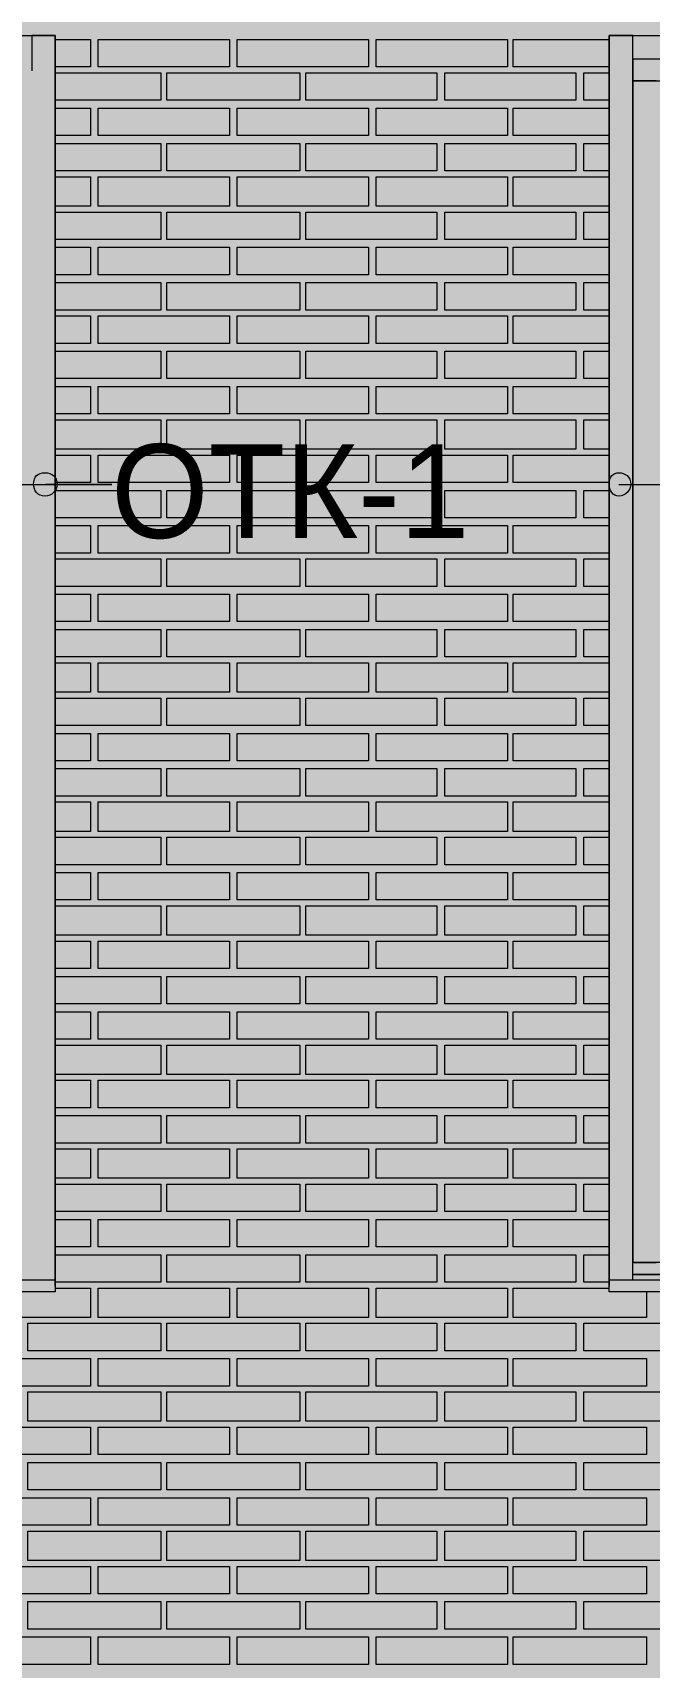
# Model space of a CAD drawing. Header units: millimetres. Extents: x -28928 to 100580, y -22867 to 36490.
# Drawn here: x 54928 to 56261, y 24464 to 27993 of the extents above; entities that cross this region are included whole.
import ezdxf

# ---------------------------------------------------------------- set-up
doc = ezdxf.new("R2010")
doc.units = ezdxf.units.MM
doc.layers.add('PDF _Геометрия', color=7, linetype='Continuous', true_color=0x8f8e8d)
doc.layers.add('PDF _Сплошная заливка', color=7, linetype='Continuous', true_color=0xffffff)
doc.layers.add('PDF _Текст', color=7, linetype='Continuous')

msp = doc.modelspace()

# ---------------------------------------------------------------- hatches: boundary and pattern name
at = {"layer": 'PDF _Сплошная заливка', "true_color": 0xdcd6cf, "transparency": 33554559}
msp.add_hatch(color=254, dxfattribs=at).paths.add_polyline_path([(64868.36313073177, 16343.3513880535), (64868.36313073177, 19592.5821572843), (66268.74774611638, 19592.5821572843), (66268.74774611638, 16343.3513880535), (82239.90159227041, 16343.3513880535), (82239.90159227041, 30089.12061882288), (52662.5938999624, 30089.12061882288), (52662.5938999624, 16343.3513880535), (62173.36313073173, 16343.3513880535), (62173.36313073173, 19592.5821572843), (64271.8246691933, 19592.5821572843), (64271.8246691933, 16343.3513880535)])

# ---------------------------------------------------------------- linework, layer by layer
at = {"layer": 'PDF _Геометрия', "color": 7, "lineweight": 9}
for points in [[(53229.5169768855, 25299.88984959206), (53229.5169768855, 25363.3513880536), (53229.5169768855, 27910.27446497672), (53229.5169768855, 27986.42831113056), (53178.74774611626, 27986.42831113056), (53178.74774611626, 27910.27446497672), (53178.74774611626, 25363.3513880536), (53178.74774611626, 25287.19754189976), (53178.74774611626, 27986.42831113056), (54976.82466919319, 27986.42831113056), (54976.82466919319, 25287.19754189976), (54976.82466919319, 25363.3513880536), (54976.82466919319, 27910.27446497672), (54976.82466919319, 27986.42831113056), (54926.05543842395, 27986.42831113056), (54926.05543842395, 27910.27446497672)], [(56275.67082303937, 27889.12061882286), (56224.90159227014, 27889.12061882286), (56224.90159227014, 26636.81292651515), (56224.90159227014, 27910.27446497672), (56224.90159227014, 27986.42831113056), (56174.1323615009, 27986.42831113056), (56174.1323615009, 27910.27446497672), (56174.1323615009, 26636.81292651515), (56174.1323615009, 25363.3513880536), (56174.1323615009, 25287.19754189976), (56174.1323615009, 27986.42831113056), (57976.44005380862, 27986.42831113056)], [(54680.67082303936, 27965.27446497671), (54680.67082303936, 27017.58215728438), (55099.51697688551, 27017.58215728438), (54955.67082303936, 27017.58215728438)], [(53208.36313073164, 27017.58215728438), (55099.51697688551, 27017.58215728438)], [(56195.28620765473, 27017.58215728438), (58090.67082303939, 27017.58215728438)], [(56224.90159227014, 25299.88984959206), (56224.90159227014, 25363.3513880536), (56224.90159227014, 26636.81292651515), (56224.90159227014, 25337.96677266898), (56275.67082303937, 25337.96677266898)], [(57925.67082303939, 25337.96677266898), (56224.90159227014, 25337.96677266898)], [(54976.82466919319, 25304.12061882283), (54976.82466919319, 25299.88984959206), (53178.74774611626, 25299.88984959206), (53178.74774611626, 25304.12061882283)], [(54976.82466919319, 25299.88984959206), (54976.82466919319, 25274.50523420745), (53178.74774611626, 25274.50523420745), (53178.74774611626, 25299.88984959206)], [(57976.44005380862, 25299.88984959206), (56174.1323615009, 25299.88984959206), (56174.1323615009, 25304.12061882283)], [(57976.44005380862, 25274.50523420745), (56174.1323615009, 25274.50523420745), (56174.1323615009, 25299.88984959206)], [(57925.67082303939, 25312.58215728437), (56224.90159227014, 25312.58215728437), (57925.67082303939, 25312.58215728437)], [(57925.67082303939, 25312.58215728437), (56224.90159227014, 25312.58215728437)], [(54976.82466919319, 25282.96677266899), (54976.82466919319, 25274.50523420745)], [(56174.1323615009, 25274.50523420745), (56174.1323615009, 25282.96677266899)]]:
    msp.add_lwpolyline(points, dxfattribs=at)
msp.add_lwpolyline([(57075.28620765476, 27935.65908036133), (56224.90159227014, 27935.65908036133), (56224.90159227014, 27889.12061882286), (57075.28620765476, 27889.12061882286), (57874.90159227015, 27889.12061882286), (57874.90159227015, 27935.65908036133), (57075.28620765476, 27935.65908036133), (56250.28620765475, 27935.65908036133), (56224.90159227014, 27935.65908036133), (56224.90159227014, 27986.42831113056), (56250.28620765475, 27986.42831113056), (57075.28620765476, 27986.42831113056), (57900.28620765478, 27986.42831113056), (57925.67082303939, 27986.42831113056), (57925.67082303939, 27935.65908036133), (57900.28620765478, 27935.65908036133)], close=True, dxfattribs=at)
at = {"layer": 'PDF _Геометрия', "lineweight": 9}
for points in [[(54976.82466919319, 27977.96677266902), (55052.97851534703, 27977.96677266902), (55052.97851534703, 27918.73600343824), (54976.82466919319, 27918.73600343824)], [(56174.1323615009, 27918.73600343824), (55966.8246691932, 27918.73600343824), (55966.8246691932, 27977.96677266902), (56174.1323615009, 27977.96677266902)], [(54976.82466919319, 27906.04369574594), (55061.44005380859, 27906.04369574594), (55205.28620765473, 27906.04369574594), (55205.28620765473, 27846.81292651518), (55061.44005380859, 27846.81292651518), (54976.82466919319, 27846.81292651518)], [(56174.1323615009, 27846.81292651518), (56119.13236150089, 27846.81292651518), (56119.13236150089, 27906.04369574594), (56174.1323615009, 27906.04369574594)], [(54976.82466919319, 27829.88984959208), (55052.97851534703, 27829.88984959208), (55052.97851534703, 27770.65908036133), (54976.82466919319, 27770.65908036133)], [(56174.1323615009, 27770.65908036133), (55966.8246691932, 27770.65908036133), (55966.8246691932, 27829.88984959208), (56174.1323615009, 27829.88984959208)], [(54976.82466919319, 27753.73600343824), (55061.44005380859, 27753.73600343824), (55205.28620765473, 27753.73600343824), (55205.28620765473, 27694.50523420748), (55061.44005380859, 27694.50523420748), (54976.82466919319, 27694.50523420748)], [(56174.1323615009, 27694.50523420748), (56119.13236150089, 27694.50523420748), (56119.13236150089, 27753.73600343824), (56174.1323615009, 27753.73600343824)], [(54976.82466919319, 27681.81292651518), (55052.97851534703, 27681.81292651518), (55052.97851534703, 27618.35138805364), (54976.82466919319, 27618.35138805364)], [(56174.1323615009, 27618.35138805364), (55966.8246691932, 27618.35138805364), (55966.8246691932, 27681.81292651518), (56174.1323615009, 27681.81292651518)], [(54976.82466919319, 27605.65908036133), (55061.44005380859, 27605.65908036133), (55205.28620765473, 27605.65908036133), (55205.28620765473, 27546.42831113055), (55061.44005380859, 27546.42831113055), (54976.82466919319, 27546.42831113055)], [(56174.1323615009, 27546.42831113055), (56119.13236150089, 27546.42831113055), (56119.13236150089, 27605.65908036133), (56174.1323615009, 27605.65908036133)], [(54976.82466919319, 27529.50523420748), (55052.97851534703, 27529.50523420748), (55052.97851534703, 27470.2744649767), (54976.82466919319, 27470.2744649767)], [(56174.1323615009, 27470.2744649767), (55966.8246691932, 27470.2744649767), (55966.8246691932, 27529.50523420748), (56174.1323615009, 27529.50523420748)], [(54976.82466919319, 27453.35138805363), (55061.44005380859, 27453.35138805363), (55205.28620765473, 27453.35138805363), (55205.28620765473, 27394.12061882286), (55061.44005380859, 27394.12061882286), (54976.82466919319, 27394.12061882286)], [(56174.1323615009, 27394.12061882286), (56119.13236150089, 27394.12061882286), (56119.13236150089, 27453.35138805363), (56174.1323615009, 27453.35138805363)], [(54976.82466919319, 27381.42831113055), (55052.97851534703, 27381.42831113055), (55052.97851534703, 27322.19754189977), (54976.82466919319, 27322.19754189977)], [(56174.1323615009, 27322.19754189977), (55966.8246691932, 27322.19754189977), (55966.8246691932, 27381.42831113055), (56174.1323615009, 27381.42831113055)], [(54976.82466919319, 27305.2744649767), (55061.44005380859, 27305.2744649767), (55205.28620765473, 27305.2744649767), (55205.28620765473, 27246.04369574593), (55061.44005380859, 27246.04369574593), (54976.82466919319, 27246.04369574593)], [(56174.1323615009, 27246.04369574593), (56119.13236150089, 27246.04369574593), (56119.13236150089, 27305.2744649767), (56174.1323615009, 27305.2744649767)], [(54976.82466919319, 27229.12061882286), (55052.97851534703, 27229.12061882286), (55052.97851534703, 27169.88984959208), (54976.82466919319, 27169.88984959208)], [(56174.1323615009, 27169.88984959208), (55966.8246691932, 27169.88984959208), (55966.8246691932, 27229.12061882286), (56174.1323615009, 27229.12061882286)], [(54976.82466919319, 27157.19754189977), (55061.44005380859, 27157.19754189977), (55205.28620765473, 27157.19754189977), (55205.28620765473, 27093.73600343823), (55061.44005380859, 27093.73600343823), (54976.82466919319, 27093.73600343823)], [(56174.1323615009, 27093.73600343823), (56119.13236150089, 27093.73600343823), (56119.13236150089, 27157.19754189977), (56174.1323615009, 27157.19754189977)], [(54976.82466919319, 27081.04369574592), (55052.97851534703, 27081.04369574592), (55052.97851534703, 27021.81292651517), (54976.82466919319, 27021.81292651517)], [(56174.1323615009, 27021.81292651517), (55966.8246691932, 27021.81292651517), (55966.8246691932, 27081.04369574592), (56174.1323615009, 27081.04369574592)], [(54976.82466919319, 27004.88984959208), (55061.44005380859, 27004.88984959208), (55205.28620765473, 27004.88984959208), (55205.28620765473, 26945.65908036132), (55061.44005380859, 26945.65908036132), (54976.82466919319, 26945.65908036132)], [(56174.1323615009, 26945.65908036132), (56119.13236150089, 26945.65908036132), (56119.13236150089, 27004.88984959208), (56174.1323615009, 27004.88984959208)], [(54976.82466919319, 26928.73600343823), (55052.97851534703, 26928.73600343823), (55052.97851534703, 26869.50523420747), (54976.82466919319, 26869.50523420747)], [(56174.1323615009, 26869.50523420747), (55966.8246691932, 26869.50523420747), (55966.8246691932, 26928.73600343823), (56174.1323615009, 26928.73600343823)], [(54976.82466919319, 26856.81292651516), (55061.44005380859, 26856.81292651516), (55205.28620765473, 26856.81292651516), (55205.28620765473, 26797.58215728439), (55061.44005380859, 26797.58215728439), (54976.82466919319, 26797.58215728439)], [(56174.1323615009, 26797.58215728439), (56119.13236150089, 26797.58215728439), (56119.13236150089, 26856.81292651516), (56174.1323615009, 26856.81292651516)], [(54976.82466919319, 26780.65908036132), (55052.97851534703, 26780.65908036132), (55052.97851534703, 26721.42831113054), (54976.82466919319, 26721.42831113054)], [(56174.1323615009, 26721.42831113054), (55966.8246691932, 26721.42831113054), (55966.8246691932, 26780.65908036132), (56174.1323615009, 26780.65908036132)], [(54976.82466919319, 26704.50523420747), (55061.44005380859, 26704.50523420747), (55205.28620765473, 26704.50523420747), (55205.28620765473, 26645.27446497669), (55061.44005380859, 26645.27446497669), (54976.82466919319, 26645.27446497669)], [(56174.1323615009, 26645.27446497669), (56119.13236150089, 26645.27446497669), (56119.13236150089, 26704.50523420747), (56174.1323615009, 26704.50523420747)], [(54976.82466919319, 26632.58215728439), (55052.97851534703, 26632.58215728439), (55052.97851534703, 26569.12061882285), (54976.82466919319, 26569.12061882285)], [(56174.1323615009, 26569.12061882285), (55966.8246691932, 26569.12061882285), (55966.8246691932, 26632.58215728439), (56174.1323615009, 26632.58215728439)], [(54976.82466919319, 26556.42831113054), (55061.44005380859, 26556.42831113054), (55205.28620765473, 26556.42831113054), (55205.28620765473, 26497.19754189976), (55061.44005380859, 26497.19754189976), (54976.82466919319, 26497.19754189976)], [(56174.1323615009, 26497.19754189976), (56119.13236150089, 26497.19754189976), (56119.13236150089, 26556.42831113054), (56174.1323615009, 26556.42831113054)], [(54976.82466919319, 26480.27446497669), (55052.97851534703, 26480.27446497669), (55052.97851534703, 26421.04369574591), (54976.82466919319, 26421.04369574591)], [(56174.1323615009, 26421.04369574591), (55966.8246691932, 26421.04369574591), (55966.8246691932, 26480.27446497669), (56174.1323615009, 26480.27446497669)], [(54976.82466919319, 26404.12061882284), (55061.44005380859, 26404.12061882284), (55205.28620765473, 26404.12061882284), (55205.28620765473, 26344.88984959207), (55061.44005380859, 26344.88984959207), (54976.82466919319, 26344.88984959207)], [(56174.1323615009, 26344.88984959207), (56119.13236150089, 26344.88984959207), (56119.13236150089, 26404.12061882284), (56174.1323615009, 26404.12061882284)], [(54976.82466919319, 26332.19754189976), (55052.97851534703, 26332.19754189976), (55052.97851534703, 26268.73600343823), (54976.82466919319, 26268.73600343823)], [(56174.1323615009, 26268.73600343823), (55966.8246691932, 26268.73600343823), (55966.8246691932, 26332.19754189976), (56174.1323615009, 26332.19754189976)], [(54976.82466919319, 26256.04369574591), (55061.44005380859, 26256.04369574591), (55205.28620765473, 26256.04369574591), (55205.28620765473, 26196.81292651515), (55061.44005380859, 26196.81292651515), (54976.82466919319, 26196.81292651515)], [(56174.1323615009, 26196.81292651515), (56119.13236150089, 26196.81292651515), (56119.13236150089, 26256.04369574591), (56174.1323615009, 26256.04369574591)], [(54976.82466919319, 26179.88984959207), (55052.97851534703, 26179.88984959207), (55052.97851534703, 26120.65908036131), (54976.82466919319, 26120.65908036131)], [(56174.1323615009, 26120.65908036131), (55966.8246691932, 26120.65908036131), (55966.8246691932, 26179.88984959207), (56174.1323615009, 26179.88984959207)], [(54976.82466919319, 26107.96677266901), (55061.44005380859, 26107.96677266901), (55205.28620765473, 26107.96677266901), (55205.28620765473, 26044.50523420746), (55061.44005380859, 26044.50523420746), (54976.82466919319, 26044.50523420746)], [(56174.1323615009, 26044.50523420746), (56119.13236150089, 26044.50523420746), (56119.13236150089, 26107.96677266901), (56174.1323615009, 26107.96677266901)], [(54976.82466919319, 26031.81292651515), (55052.97851534703, 26031.81292651515), (55052.97851534703, 25972.58215728438), (54976.82466919319, 25972.58215728438)], [(56174.1323615009, 25972.58215728438), (55966.8246691932, 25972.58215728438), (55966.8246691932, 26031.81292651515), (56174.1323615009, 26031.81292651515)], [(54976.82466919319, 25955.65908036131), (55061.44005380859, 25955.65908036131), (55205.28620765473, 25955.65908036131), (55205.28620765473, 25896.42831113053), (55061.44005380859, 25896.42831113053), (54976.82466919319, 25896.42831113053)], [(56174.1323615009, 25896.42831113053), (56119.13236150089, 25896.42831113053), (56119.13236150089, 25955.65908036131), (56174.1323615009, 25955.65908036131)], [(54976.82466919319, 25879.50523420746), (55052.97851534703, 25879.50523420746), (55052.97851534703, 25820.27446497669), (54976.82466919319, 25820.27446497669)], [(56174.1323615009, 25820.27446497669), (55966.8246691932, 25820.27446497669), (55966.8246691932, 25879.50523420746), (56174.1323615009, 25879.50523420746)], [(54976.82466919319, 25807.58215728437), (55061.44005380859, 25807.58215728437), (55205.28620765473, 25807.58215728437), (55205.28620765473, 25744.12061882284), (55061.44005380859, 25744.12061882284), (54976.82466919319, 25744.12061882284)], [(56174.1323615009, 25744.12061882284), (56119.13236150089, 25744.12061882284), (56119.13236150089, 25807.58215728437), (56174.1323615009, 25807.58215728437)], [(54976.82466919319, 25731.42831113053), (55052.97851534703, 25731.42831113053), (55052.97851534703, 25672.19754189976), (54976.82466919319, 25672.19754189976)], [(56174.1323615009, 25672.19754189976), (55966.8246691932, 25672.19754189976), (55966.8246691932, 25731.42831113053), (56174.1323615009, 25731.42831113053)], [(54976.82466919319, 25655.27446497669), (55061.44005380859, 25655.27446497669), (55205.28620765473, 25655.27446497669), (55205.28620765473, 25596.04369574591), (55061.44005380859, 25596.04369574591), (54976.82466919319, 25596.04369574591)], [(56174.1323615009, 25596.04369574591), (56119.13236150089, 25596.04369574591), (56119.13236150089, 25655.27446497669), (56174.1323615009, 25655.27446497669)], [(54976.82466919319, 25583.3513880536), (55052.97851534703, 25583.3513880536), (55052.97851534703, 25519.88984959206), (54976.82466919319, 25519.88984959206)], [(56174.1323615009, 25519.88984959206), (55966.8246691932, 25519.88984959206), (55966.8246691932, 25583.3513880536), (56174.1323615009, 25583.3513880536)], [(54976.82466919319, 25507.19754189975), (55061.44005380859, 25507.19754189975), (55205.28620765473, 25507.19754189975), (55205.28620765473, 25447.96677266899), (55061.44005380859, 25447.96677266899), (54976.82466919319, 25447.96677266899)], [(56174.1323615009, 25447.96677266899), (56119.13236150089, 25447.96677266899), (56119.13236150089, 25507.19754189975), (56174.1323615009, 25507.19754189975)], [(54976.82466919319, 25431.04369574591), (55052.97851534703, 25431.04369574591), (55052.97851534703, 25371.81292651515), (54976.82466919319, 25371.81292651515)], [(56174.1323615009, 25371.81292651515), (55966.8246691932, 25371.81292651515), (55966.8246691932, 25431.04369574591), (56174.1323615009, 25431.04369574591)], [(54976.82466919319, 25354.88984959205), (55061.44005380859, 25354.88984959205), (55205.28620765473, 25354.88984959205), (55205.28620765473, 25295.6590803613), (55061.44005380859, 25295.6590803613), (54976.82466919319, 25295.6590803613)], [(56174.1323615009, 25295.6590803613), (56119.13236150089, 25295.6590803613), (56119.13236150089, 25354.88984959205), (56174.1323615009, 25354.88984959205)], [(54976.82466919319, 25282.96677266899), (55052.97851534703, 25282.96677266899), (55052.97851534703, 25219.50523420745), (54769.51697688551, 25219.50523420745), (54769.51697688551, 25274.50523420745)], [(56254.51697688553, 25274.50523420745), (56254.51697688553, 25219.50523420745), (55966.8246691932, 25219.50523420745), (55966.8246691932, 25282.96677266899), (56174.1323615009, 25282.96677266899)]]:
    msp.add_lwpolyline(points, dxfattribs=at)
for points in [[(55353.36313073167, 27977.96677266902), (55353.36313073167, 27918.73600343824), (55069.90159227012, 27918.73600343824), (55069.90159227012, 27977.96677266902)], [(55653.74774611628, 27977.96677266902), (55653.74774611628, 27918.73600343824), (55370.28620765473, 27918.73600343824), (55370.28620765473, 27977.96677266902)], [(55954.13236150089, 27977.96677266902), (55954.13236150089, 27918.73600343824), (55670.67082303937, 27918.73600343824), (55670.67082303937, 27977.96677266902)], [(55505.67082303937, 27846.81292651518), (55361.8246691932, 27846.81292651518), (55217.97851534703, 27846.81292651518), (55217.97851534703, 27906.04369574594), (55361.8246691932, 27906.04369574594), (55505.67082303937, 27906.04369574594)], [(55801.8246691932, 27846.81292651518), (55662.20928457781, 27846.81292651518), (55518.36313073168, 27846.81292651518), (55518.36313073168, 27906.04369574594), (55662.20928457781, 27906.04369574594), (55801.8246691932, 27906.04369574594)], [(56102.20928457784, 27846.81292651518), (55962.59389996245, 27846.81292651518), (55818.74774611628, 27846.81292651518), (55818.74774611628, 27906.04369574594), (55962.59389996245, 27906.04369574594), (56102.20928457784, 27906.04369574594)], [(55353.36313073167, 27829.88984959208), (55353.36313073167, 27770.65908036133), (55069.90159227012, 27770.65908036133), (55069.90159227012, 27829.88984959208)], [(55653.74774611628, 27829.88984959208), (55653.74774611628, 27770.65908036133), (55370.28620765473, 27770.65908036133), (55370.28620765473, 27829.88984959208)], [(55954.13236150089, 27829.88984959208), (55954.13236150089, 27770.65908036133), (55670.67082303937, 27770.65908036133), (55670.67082303937, 27829.88984959208)], [(55505.67082303937, 27694.50523420748), (55361.8246691932, 27694.50523420748), (55217.97851534703, 27694.50523420748), (55217.97851534703, 27753.73600343824), (55361.8246691932, 27753.73600343824), (55505.67082303937, 27753.73600343824)], [(55801.8246691932, 27694.50523420748), (55662.20928457781, 27694.50523420748), (55518.36313073168, 27694.50523420748), (55518.36313073168, 27753.73600343824), (55662.20928457781, 27753.73600343824), (55801.8246691932, 27753.73600343824)], [(56102.20928457784, 27694.50523420748), (55962.59389996245, 27694.50523420748), (55818.74774611628, 27694.50523420748), (55818.74774611628, 27753.73600343824), (55962.59389996245, 27753.73600343824), (56102.20928457784, 27753.73600343824)], [(55353.36313073167, 27681.81292651518), (55353.36313073167, 27618.35138805364), (55069.90159227012, 27618.35138805364), (55069.90159227012, 27681.81292651518)], [(55653.74774611628, 27681.81292651518), (55653.74774611628, 27618.35138805364), (55370.28620765473, 27618.35138805364), (55370.28620765473, 27681.81292651518)], [(55954.13236150089, 27681.81292651518), (55954.13236150089, 27618.35138805364), (55670.67082303937, 27618.35138805364), (55670.67082303937, 27681.81292651518)], [(55505.67082303937, 27546.42831113055), (55361.8246691932, 27546.42831113055), (55217.97851534703, 27546.42831113055), (55217.97851534703, 27605.65908036133), (55361.8246691932, 27605.65908036133), (55505.67082303937, 27605.65908036133)], [(55801.8246691932, 27546.42831113055), (55662.20928457781, 27546.42831113055), (55518.36313073168, 27546.42831113055), (55518.36313073168, 27605.65908036133), (55662.20928457781, 27605.65908036133), (55801.8246691932, 27605.65908036133)], [(56102.20928457784, 27546.42831113055), (55962.59389996245, 27546.42831113055), (55818.74774611628, 27546.42831113055), (55818.74774611628, 27605.65908036133), (55962.59389996245, 27605.65908036133), (56102.20928457784, 27605.65908036133)], [(55353.36313073167, 27529.50523420748), (55353.36313073167, 27470.2744649767), (55069.90159227012, 27470.2744649767), (55069.90159227012, 27529.50523420748)], [(55653.74774611628, 27529.50523420748), (55653.74774611628, 27470.2744649767), (55370.28620765473, 27470.2744649767), (55370.28620765473, 27529.50523420748)], [(55954.13236150089, 27529.50523420748), (55954.13236150089, 27470.2744649767), (55670.67082303937, 27470.2744649767), (55670.67082303937, 27529.50523420748)], [(55505.67082303937, 27394.12061882286), (55361.8246691932, 27394.12061882286), (55217.97851534703, 27394.12061882286), (55217.97851534703, 27453.35138805363), (55361.8246691932, 27453.35138805363), (55505.67082303937, 27453.35138805363)], [(55801.8246691932, 27394.12061882286), (55662.20928457781, 27394.12061882286), (55518.36313073168, 27394.12061882286), (55518.36313073168, 27453.35138805363), (55662.20928457781, 27453.35138805363), (55801.8246691932, 27453.35138805363)], [(56102.20928457784, 27394.12061882286), (55962.59389996245, 27394.12061882286), (55818.74774611628, 27394.12061882286), (55818.74774611628, 27453.35138805363), (55962.59389996245, 27453.35138805363), (56102.20928457784, 27453.35138805363)], [(55353.36313073167, 27381.42831113055), (55353.36313073167, 27322.19754189977), (55069.90159227012, 27322.19754189977), (55069.90159227012, 27381.42831113055)], [(55653.74774611628, 27381.42831113055), (55653.74774611628, 27322.19754189977), (55370.28620765473, 27322.19754189977), (55370.28620765473, 27381.42831113055)], [(55954.13236150089, 27381.42831113055), (55954.13236150089, 27322.19754189977), (55670.67082303937, 27322.19754189977), (55670.67082303937, 27381.42831113055)], [(55505.67082303937, 27246.04369574593), (55361.8246691932, 27246.04369574593), (55217.97851534703, 27246.04369574593), (55217.97851534703, 27305.2744649767), (55361.8246691932, 27305.2744649767), (55505.67082303937, 27305.2744649767)], [(55801.8246691932, 27246.04369574593), (55662.20928457781, 27246.04369574593), (55518.36313073168, 27246.04369574593), (55518.36313073168, 27305.2744649767), (55662.20928457781, 27305.2744649767), (55801.8246691932, 27305.2744649767)], [(56102.20928457784, 27246.04369574593), (55962.59389996245, 27246.04369574593), (55818.74774611628, 27246.04369574593), (55818.74774611628, 27305.2744649767), (55962.59389996245, 27305.2744649767), (56102.20928457784, 27305.2744649767)], [(55353.36313073167, 27229.12061882286), (55353.36313073167, 27169.88984959208), (55069.90159227012, 27169.88984959208), (55069.90159227012, 27229.12061882286)], [(55653.74774611628, 27229.12061882286), (55653.74774611628, 27169.88984959208), (55370.28620765473, 27169.88984959208), (55370.28620765473, 27229.12061882286)], [(55954.13236150089, 27229.12061882286), (55954.13236150089, 27169.88984959208), (55670.67082303937, 27169.88984959208), (55670.67082303937, 27229.12061882286)], [(55505.67082303937, 27093.73600343823), (55361.8246691932, 27093.73600343823), (55217.97851534703, 27093.73600343823), (55217.97851534703, 27157.19754189977), (55361.8246691932, 27157.19754189977), (55505.67082303937, 27157.19754189977)], [(55801.8246691932, 27093.73600343823), (55662.20928457781, 27093.73600343823), (55518.36313073168, 27093.73600343823), (55518.36313073168, 27157.19754189977), (55662.20928457781, 27157.19754189977), (55801.8246691932, 27157.19754189977)], [(56102.20928457784, 27093.73600343823), (55962.59389996245, 27093.73600343823), (55818.74774611628, 27093.73600343823), (55818.74774611628, 27157.19754189977), (55962.59389996245, 27157.19754189977), (56102.20928457784, 27157.19754189977)], [(55353.36313073167, 27081.04369574592), (55353.36313073167, 27021.81292651517), (55069.90159227012, 27021.81292651517), (55069.90159227012, 27081.04369574592)], [(55653.74774611628, 27081.04369574592), (55653.74774611628, 27021.81292651517), (55370.28620765473, 27021.81292651517), (55370.28620765473, 27081.04369574592)], [(55954.13236150089, 27081.04369574592), (55954.13236150089, 27021.81292651517), (55670.67082303937, 27021.81292651517), (55670.67082303937, 27081.04369574592)], [(55505.67082303937, 26945.65908036132), (55361.8246691932, 26945.65908036132), (55217.97851534703, 26945.65908036132), (55217.97851534703, 27004.88984959208), (55361.8246691932, 27004.88984959208), (55505.67082303937, 27004.88984959208)], [(55801.8246691932, 26945.65908036132), (55662.20928457781, 26945.65908036132), (55518.36313073168, 26945.65908036132), (55518.36313073168, 27004.88984959208), (55662.20928457781, 27004.88984959208), (55801.8246691932, 27004.88984959208)], [(56102.20928457784, 26945.65908036132), (55962.59389996245, 26945.65908036132), (55818.74774611628, 26945.65908036132), (55818.74774611628, 27004.88984959208), (55962.59389996245, 27004.88984959208), (56102.20928457784, 27004.88984959208)], [(55353.36313073167, 26928.73600343823), (55353.36313073167, 26869.50523420747), (55069.90159227012, 26869.50523420747), (55069.90159227012, 26928.73600343823)], [(55653.74774611628, 26928.73600343823), (55653.74774611628, 26869.50523420747), (55370.28620765473, 26869.50523420747), (55370.28620765473, 26928.73600343823)], [(55954.13236150089, 26928.73600343823), (55954.13236150089, 26869.50523420747), (55670.67082303937, 26869.50523420747), (55670.67082303937, 26928.73600343823)], [(55505.67082303937, 26797.58215728439), (55361.8246691932, 26797.58215728439), (55217.97851534703, 26797.58215728439), (55217.97851534703, 26856.81292651516), (55361.8246691932, 26856.81292651516), (55505.67082303937, 26856.81292651516)], [(55801.8246691932, 26797.58215728439), (55662.20928457781, 26797.58215728439), (55518.36313073168, 26797.58215728439), (55518.36313073168, 26856.81292651516), (55662.20928457781, 26856.81292651516), (55801.8246691932, 26856.81292651516)], [(56102.20928457784, 26797.58215728439), (55962.59389996245, 26797.58215728439), (55818.74774611628, 26797.58215728439), (55818.74774611628, 26856.81292651516), (55962.59389996245, 26856.81292651516), (56102.20928457784, 26856.81292651516)], [(55353.36313073167, 26780.65908036132), (55353.36313073167, 26721.42831113054), (55069.90159227012, 26721.42831113054), (55069.90159227012, 26780.65908036132)], [(55653.74774611628, 26780.65908036132), (55653.74774611628, 26721.42831113054), (55370.28620765473, 26721.42831113054), (55370.28620765473, 26780.65908036132)], [(55954.13236150089, 26780.65908036132), (55954.13236150089, 26721.42831113054), (55670.67082303937, 26721.42831113054), (55670.67082303937, 26780.65908036132)], [(55505.67082303937, 26645.27446497669), (55361.8246691932, 26645.27446497669), (55217.97851534703, 26645.27446497669), (55217.97851534703, 26704.50523420747), (55361.8246691932, 26704.50523420747), (55505.67082303937, 26704.50523420747)], [(55801.8246691932, 26645.27446497669), (55662.20928457781, 26645.27446497669), (55518.36313073168, 26645.27446497669), (55518.36313073168, 26704.50523420747), (55662.20928457781, 26704.50523420747), (55801.8246691932, 26704.50523420747)], [(56102.20928457784, 26645.27446497669), (55962.59389996245, 26645.27446497669), (55818.74774611628, 26645.27446497669), (55818.74774611628, 26704.50523420747), (55962.59389996245, 26704.50523420747), (56102.20928457784, 26704.50523420747)], [(55353.36313073167, 26632.58215728439), (55353.36313073167, 26569.12061882285), (55069.90159227012, 26569.12061882285), (55069.90159227012, 26632.58215728439)], [(55653.74774611628, 26632.58215728439), (55653.74774611628, 26569.12061882285), (55370.28620765473, 26569.12061882285), (55370.28620765473, 26632.58215728439)], [(55954.13236150089, 26632.58215728439), (55954.13236150089, 26569.12061882285), (55670.67082303937, 26569.12061882285), (55670.67082303937, 26632.58215728439)], [(55505.67082303937, 26497.19754189976), (55361.8246691932, 26497.19754189976), (55217.97851534703, 26497.19754189976), (55217.97851534703, 26556.42831113054), (55361.8246691932, 26556.42831113054), (55505.67082303937, 26556.42831113054)], [(55801.8246691932, 26497.19754189976), (55662.20928457781, 26497.19754189976), (55518.36313073168, 26497.19754189976), (55518.36313073168, 26556.42831113054), (55662.20928457781, 26556.42831113054), (55801.8246691932, 26556.42831113054)], [(56102.20928457784, 26497.19754189976), (55962.59389996245, 26497.19754189976), (55818.74774611628, 26497.19754189976), (55818.74774611628, 26556.42831113054), (55962.59389996245, 26556.42831113054), (56102.20928457784, 26556.42831113054)], [(55353.36313073167, 26480.27446497669), (55353.36313073167, 26421.04369574591), (55069.90159227012, 26421.04369574591), (55069.90159227012, 26480.27446497669)], [(55653.74774611628, 26480.27446497669), (55653.74774611628, 26421.04369574591), (55370.28620765473, 26421.04369574591), (55370.28620765473, 26480.27446497669)], [(55954.13236150089, 26480.27446497669), (55954.13236150089, 26421.04369574591), (55670.67082303937, 26421.04369574591), (55670.67082303937, 26480.27446497669)], [(55505.67082303937, 26344.88984959207), (55361.8246691932, 26344.88984959207), (55217.97851534703, 26344.88984959207), (55217.97851534703, 26404.12061882284), (55361.8246691932, 26404.12061882284), (55505.67082303937, 26404.12061882284)], [(55801.8246691932, 26344.88984959207), (55662.20928457781, 26344.88984959207), (55518.36313073168, 26344.88984959207), (55518.36313073168, 26404.12061882284), (55662.20928457781, 26404.12061882284), (55801.8246691932, 26404.12061882284)], [(56102.20928457784, 26344.88984959207), (55962.59389996245, 26344.88984959207), (55818.74774611628, 26344.88984959207), (55818.74774611628, 26404.12061882284), (55962.59389996245, 26404.12061882284), (56102.20928457784, 26404.12061882284)], [(55353.36313073167, 26332.19754189976), (55353.36313073167, 26268.73600343823), (55069.90159227012, 26268.73600343823), (55069.90159227012, 26332.19754189976)], [(55653.74774611628, 26332.19754189976), (55653.74774611628, 26268.73600343823), (55370.28620765473, 26268.73600343823), (55370.28620765473, 26332.19754189976)], [(55954.13236150089, 26332.19754189976), (55954.13236150089, 26268.73600343823), (55670.67082303937, 26268.73600343823), (55670.67082303937, 26332.19754189976)], [(55505.67082303937, 26196.81292651515), (55361.8246691932, 26196.81292651515), (55217.97851534703, 26196.81292651515), (55217.97851534703, 26256.04369574591), (55361.8246691932, 26256.04369574591), (55505.67082303937, 26256.04369574591)], [(55801.8246691932, 26196.81292651515), (55662.20928457781, 26196.81292651515), (55518.36313073168, 26196.81292651515), (55518.36313073168, 26256.04369574591), (55662.20928457781, 26256.04369574591), (55801.8246691932, 26256.04369574591)], [(56102.20928457784, 26196.81292651515), (55962.59389996245, 26196.81292651515), (55818.74774611628, 26196.81292651515), (55818.74774611628, 26256.04369574591), (55962.59389996245, 26256.04369574591), (56102.20928457784, 26256.04369574591)], [(55353.36313073167, 26179.88984959207), (55353.36313073167, 26120.65908036131), (55069.90159227012, 26120.65908036131), (55069.90159227012, 26179.88984959207)], [(55653.74774611628, 26179.88984959207), (55653.74774611628, 26120.65908036131), (55370.28620765473, 26120.65908036131), (55370.28620765473, 26179.88984959207)], [(55954.13236150089, 26179.88984959207), (55954.13236150089, 26120.65908036131), (55670.67082303937, 26120.65908036131), (55670.67082303937, 26179.88984959207)], [(55505.67082303937, 26044.50523420746), (55361.8246691932, 26044.50523420746), (55217.97851534703, 26044.50523420746), (55217.97851534703, 26107.96677266901), (55361.8246691932, 26107.96677266901), (55505.67082303937, 26107.96677266901)], [(55801.8246691932, 26044.50523420746), (55662.20928457781, 26044.50523420746), (55518.36313073168, 26044.50523420746), (55518.36313073168, 26107.96677266901), (55662.20928457781, 26107.96677266901), (55801.8246691932, 26107.96677266901)], [(56102.20928457784, 26044.50523420746), (55962.59389996245, 26044.50523420746), (55818.74774611628, 26044.50523420746), (55818.74774611628, 26107.96677266901), (55962.59389996245, 26107.96677266901), (56102.20928457784, 26107.96677266901)], [(55353.36313073167, 26031.81292651515), (55353.36313073167, 25972.58215728438), (55069.90159227012, 25972.58215728438), (55069.90159227012, 26031.81292651515)], [(55653.74774611628, 26031.81292651515), (55653.74774611628, 25972.58215728438), (55370.28620765473, 25972.58215728438), (55370.28620765473, 26031.81292651515)], [(55954.13236150089, 26031.81292651515), (55954.13236150089, 25972.58215728438), (55670.67082303937, 25972.58215728438), (55670.67082303937, 26031.81292651515)], [(55505.67082303937, 25896.42831113053), (55361.8246691932, 25896.42831113053), (55217.97851534703, 25896.42831113053), (55217.97851534703, 25955.65908036131), (55361.8246691932, 25955.65908036131), (55505.67082303937, 25955.65908036131)], [(55801.8246691932, 25896.42831113053), (55662.20928457781, 25896.42831113053), (55518.36313073168, 25896.42831113053), (55518.36313073168, 25955.65908036131), (55662.20928457781, 25955.65908036131), (55801.8246691932, 25955.65908036131)], [(56102.20928457784, 25896.42831113053), (55962.59389996245, 25896.42831113053), (55818.74774611628, 25896.42831113053), (55818.74774611628, 25955.65908036131), (55962.59389996245, 25955.65908036131), (56102.20928457784, 25955.65908036131)], [(55353.36313073167, 25879.50523420746), (55353.36313073167, 25820.27446497669), (55069.90159227012, 25820.27446497669), (55069.90159227012, 25879.50523420746)], [(55653.74774611628, 25879.50523420746), (55653.74774611628, 25820.27446497669), (55370.28620765473, 25820.27446497669), (55370.28620765473, 25879.50523420746)], [(55954.13236150089, 25879.50523420746), (55954.13236150089, 25820.27446497669), (55670.67082303937, 25820.27446497669), (55670.67082303937, 25879.50523420746)], [(55505.67082303937, 25744.12061882284), (55361.8246691932, 25744.12061882284), (55217.97851534703, 25744.12061882284), (55217.97851534703, 25807.58215728437), (55361.8246691932, 25807.58215728437), (55505.67082303937, 25807.58215728437)], [(55801.8246691932, 25744.12061882284), (55662.20928457781, 25744.12061882284), (55518.36313073168, 25744.12061882284), (55518.36313073168, 25807.58215728437), (55662.20928457781, 25807.58215728437), (55801.8246691932, 25807.58215728437)], [(56102.20928457784, 25744.12061882284), (55962.59389996245, 25744.12061882284), (55818.74774611628, 25744.12061882284), (55818.74774611628, 25807.58215728437), (55962.59389996245, 25807.58215728437), (56102.20928457784, 25807.58215728437)], [(55353.36313073167, 25731.42831113053), (55353.36313073167, 25672.19754189976), (55069.90159227012, 25672.19754189976), (55069.90159227012, 25731.42831113053)], [(55653.74774611628, 25731.42831113053), (55653.74774611628, 25672.19754189976), (55370.28620765473, 25672.19754189976), (55370.28620765473, 25731.42831113053)], [(55954.13236150089, 25731.42831113053), (55954.13236150089, 25672.19754189976), (55670.67082303937, 25672.19754189976), (55670.67082303937, 25731.42831113053)], [(55505.67082303937, 25596.04369574591), (55361.8246691932, 25596.04369574591), (55217.97851534703, 25596.04369574591), (55217.97851534703, 25655.27446497669), (55361.8246691932, 25655.27446497669), (55505.67082303937, 25655.27446497669)], [(55801.8246691932, 25596.04369574591), (55662.20928457781, 25596.04369574591), (55518.36313073168, 25596.04369574591), (55518.36313073168, 25655.27446497669), (55662.20928457781, 25655.27446497669), (55801.8246691932, 25655.27446497669)], [(56102.20928457784, 25596.04369574591), (55962.59389996245, 25596.04369574591), (55818.74774611628, 25596.04369574591), (55818.74774611628, 25655.27446497669), (55962.59389996245, 25655.27446497669), (56102.20928457784, 25655.27446497669)], [(55353.36313073167, 25583.3513880536), (55353.36313073167, 25519.88984959206), (55069.90159227012, 25519.88984959206), (55069.90159227012, 25583.3513880536)], [(55653.74774611628, 25583.3513880536), (55653.74774611628, 25519.88984959206), (55370.28620765473, 25519.88984959206), (55370.28620765473, 25583.3513880536)], [(55954.13236150089, 25583.3513880536), (55954.13236150089, 25519.88984959206), (55670.67082303937, 25519.88984959206), (55670.67082303937, 25583.3513880536)], [(55505.67082303937, 25447.96677266899), (55361.8246691932, 25447.96677266899), (55217.97851534703, 25447.96677266899), (55217.97851534703, 25507.19754189975), (55361.8246691932, 25507.19754189975), (55505.67082303937, 25507.19754189975)], [(55801.8246691932, 25447.96677266899), (55662.20928457781, 25447.96677266899), (55518.36313073168, 25447.96677266899), (55518.36313073168, 25507.19754189975), (55662.20928457781, 25507.19754189975), (55801.8246691932, 25507.19754189975)], [(56102.20928457784, 25447.96677266899), (55962.59389996245, 25447.96677266899), (55818.74774611628, 25447.96677266899), (55818.74774611628, 25507.19754189975), (55962.59389996245, 25507.19754189975), (56102.20928457784, 25507.19754189975)], [(55353.36313073167, 25431.04369574591), (55353.36313073167, 25371.81292651515), (55069.90159227012, 25371.81292651515), (55069.90159227012, 25431.04369574591)], [(55653.74774611628, 25431.04369574591), (55653.74774611628, 25371.81292651515), (55370.28620765473, 25371.81292651515), (55370.28620765473, 25431.04369574591)], [(55954.13236150089, 25431.04369574591), (55954.13236150089, 25371.81292651515), (55670.67082303937, 25371.81292651515), (55670.67082303937, 25431.04369574591)], [(55505.67082303937, 25295.6590803613), (55361.8246691932, 25295.6590803613), (55217.97851534703, 25295.6590803613), (55217.97851534703, 25354.88984959205), (55361.8246691932, 25354.88984959205), (55505.67082303937, 25354.88984959205)], [(55801.8246691932, 25295.6590803613), (55662.20928457781, 25295.6590803613), (55518.36313073168, 25295.6590803613), (55518.36313073168, 25354.88984959205), (55662.20928457781, 25354.88984959205), (55801.8246691932, 25354.88984959205)], [(56102.20928457784, 25295.6590803613), (55962.59389996245, 25295.6590803613), (55818.74774611628, 25295.6590803613), (55818.74774611628, 25354.88984959205), (55962.59389996245, 25354.88984959205), (56102.20928457784, 25354.88984959205)], [(55353.36313073167, 25282.96677266899), (55353.36313073167, 25219.50523420745), (55069.90159227012, 25219.50523420745), (55069.90159227012, 25282.96677266899)], [(55653.74774611628, 25282.96677266899), (55653.74774611628, 25219.50523420745), (55370.28620765473, 25219.50523420745), (55370.28620765473, 25282.96677266899)], [(55954.13236150089, 25282.96677266899), (55954.13236150089, 25219.50523420745), (55670.67082303937, 25219.50523420745), (55670.67082303937, 25282.96677266899)], [(55205.28620765473, 25147.58215728437), (55061.44005380859, 25147.58215728437), (54917.59389996242, 25147.58215728437), (54917.59389996242, 25206.81292651515), (55061.44005380859, 25206.81292651515), (55205.28620765473, 25206.81292651515)], [(55505.67082303937, 25147.58215728437), (55361.8246691932, 25147.58215728437), (55217.97851534703, 25147.58215728437), (55217.97851534703, 25206.81292651515), (55361.8246691932, 25206.81292651515), (55505.67082303937, 25206.81292651515)], [(55801.8246691932, 25147.58215728437), (55662.20928457781, 25147.58215728437), (55518.36313073168, 25147.58215728437), (55518.36313073168, 25206.81292651515), (55662.20928457781, 25206.81292651515), (55801.8246691932, 25206.81292651515)], [(56102.20928457784, 25147.58215728437), (55962.59389996245, 25147.58215728437), (55818.74774611628, 25147.58215728437), (55818.74774611628, 25206.81292651515), (55962.59389996245, 25206.81292651515), (56102.20928457784, 25206.81292651515)], [(56402.59389996245, 25147.58215728437), (56258.74774611628, 25147.58215728437), (56119.13236150089, 25147.58215728437), (56119.13236150089, 25206.81292651515), (56258.74774611628, 25206.81292651515), (56402.59389996245, 25206.81292651515)], [(55052.97851534703, 25130.6590803613), (55052.97851534703, 25071.42831113052), (54769.51697688551, 25071.42831113052), (54769.51697688551, 25130.6590803613)], [(55353.36313073167, 25130.6590803613), (55353.36313073167, 25071.42831113052), (55069.90159227012, 25071.42831113052), (55069.90159227012, 25130.6590803613)], [(55653.74774611628, 25130.6590803613), (55653.74774611628, 25071.42831113052), (55370.28620765473, 25071.42831113052), (55370.28620765473, 25130.6590803613)], [(55954.13236150089, 25130.6590803613), (55954.13236150089, 25071.42831113052), (55670.67082303937, 25071.42831113052), (55670.67082303937, 25130.6590803613)], [(56254.51697688553, 25130.6590803613), (56254.51697688553, 25071.42831113052), (55966.8246691932, 25071.42831113052), (55966.8246691932, 25130.6590803613)], [(55205.28620765473, 24995.27446497668), (55061.44005380859, 24995.27446497668), (54917.59389996242, 24995.27446497668), (54917.59389996242, 25058.73600343822), (55061.44005380859, 25058.73600343822), (55205.28620765473, 25058.73600343822)], [(55505.67082303937, 24995.27446497668), (55361.8246691932, 24995.27446497668), (55217.97851534703, 24995.27446497668), (55217.97851534703, 25058.73600343822), (55361.8246691932, 25058.73600343822), (55505.67082303937, 25058.73600343822)], [(55801.8246691932, 24995.27446497668), (55662.20928457781, 24995.27446497668), (55518.36313073168, 24995.27446497668), (55518.36313073168, 25058.73600343822), (55662.20928457781, 25058.73600343822), (55801.8246691932, 25058.73600343822)], [(56102.20928457784, 24995.27446497668), (55962.59389996245, 24995.27446497668), (55818.74774611628, 24995.27446497668), (55818.74774611628, 25058.73600343822), (55962.59389996245, 25058.73600343822), (56102.20928457784, 25058.73600343822)], [(56402.59389996245, 24995.27446497668), (56258.74774611628, 24995.27446497668), (56119.13236150089, 24995.27446497668), (56119.13236150089, 25058.73600343822), (56258.74774611628, 25058.73600343822), (56402.59389996245, 25058.73600343822)], [(55052.97851534703, 24982.58215728437), (55052.97851534703, 24923.35138805359), (54769.51697688551, 24923.35138805359), (54769.51697688551, 24982.58215728437)], [(55353.36313073167, 24982.58215728437), (55353.36313073167, 24923.35138805359), (55069.90159227012, 24923.35138805359), (55069.90159227012, 24982.58215728437)], [(55653.74774611628, 24982.58215728437), (55653.74774611628, 24923.35138805359), (55370.28620765473, 24923.35138805359), (55370.28620765473, 24982.58215728437)], [(55954.13236150089, 24982.58215728437), (55954.13236150089, 24923.35138805359), (55670.67082303937, 24923.35138805359), (55670.67082303937, 24982.58215728437)], [(56254.51697688553, 24982.58215728437), (56254.51697688553, 24923.35138805359), (55966.8246691932, 24923.35138805359), (55966.8246691932, 24982.58215728437)], [(55205.28620765473, 24847.19754189974), (55061.44005380859, 24847.19754189974), (54917.59389996242, 24847.19754189974), (54917.59389996242, 24906.42831113052), (55061.44005380859, 24906.42831113052), (55205.28620765473, 24906.42831113052)], [(55505.67082303937, 24847.19754189974), (55361.8246691932, 24847.19754189974), (55217.97851534703, 24847.19754189974), (55217.97851534703, 24906.42831113052), (55361.8246691932, 24906.42831113052), (55505.67082303937, 24906.42831113052)], [(55801.8246691932, 24847.19754189974), (55662.20928457781, 24847.19754189974), (55518.36313073168, 24847.19754189974), (55518.36313073168, 24906.42831113052), (55662.20928457781, 24906.42831113052), (55801.8246691932, 24906.42831113052)], [(56102.20928457784, 24847.19754189974), (55962.59389996245, 24847.19754189974), (55818.74774611628, 24847.19754189974), (55818.74774611628, 24906.42831113052), (55962.59389996245, 24906.42831113052), (56102.20928457784, 24906.42831113052)], [(56402.59389996245, 24847.19754189974), (56258.74774611628, 24847.19754189974), (56119.13236150089, 24847.19754189974), (56119.13236150089, 24906.42831113052), (56258.74774611628, 24906.42831113052), (56402.59389996245, 24906.42831113052)], [(55052.97851534703, 24830.27446497667), (55052.97851534703, 24771.0436957459), (54769.51697688551, 24771.0436957459), (54769.51697688551, 24830.27446497667)], [(55353.36313073167, 24830.27446497667), (55353.36313073167, 24771.0436957459), (55069.90159227012, 24771.0436957459), (55069.90159227012, 24830.27446497667)], [(55653.74774611628, 24830.27446497667), (55653.74774611628, 24771.0436957459), (55370.28620765473, 24771.0436957459), (55370.28620765473, 24830.27446497667)], [(55954.13236150089, 24830.27446497667), (55954.13236150089, 24771.0436957459), (55670.67082303937, 24771.0436957459), (55670.67082303937, 24830.27446497667)], [(56254.51697688553, 24830.27446497667), (56254.51697688553, 24771.0436957459), (55966.8246691932, 24771.0436957459), (55966.8246691932, 24830.27446497667)], [(55205.28620765473, 24694.88984959205), (55061.44005380859, 24694.88984959205), (54917.59389996242, 24694.88984959205), (54917.59389996242, 24758.35138805359), (55061.44005380859, 24758.35138805359), (55205.28620765473, 24758.35138805359)], [(55505.67082303937, 24694.88984959205), (55361.8246691932, 24694.88984959205), (55217.97851534703, 24694.88984959205), (55217.97851534703, 24758.35138805359), (55361.8246691932, 24758.35138805359), (55505.67082303937, 24758.35138805359)], [(55801.8246691932, 24694.88984959205), (55662.20928457781, 24694.88984959205), (55518.36313073168, 24694.88984959205), (55518.36313073168, 24758.35138805359), (55662.20928457781, 24758.35138805359), (55801.8246691932, 24758.35138805359)], [(56102.20928457784, 24694.88984959205), (55962.59389996245, 24694.88984959205), (55818.74774611628, 24694.88984959205), (55818.74774611628, 24758.35138805359), (55962.59389996245, 24758.35138805359), (56102.20928457784, 24758.35138805359)], [(56402.59389996245, 24694.88984959205), (56258.74774611628, 24694.88984959205), (56119.13236150089, 24694.88984959205), (56119.13236150089, 24758.35138805359), (56258.74774611628, 24758.35138805359), (56402.59389996245, 24758.35138805359)], [(55052.97851534703, 24682.19754189974), (55052.97851534703, 24622.96677266898), (54769.51697688551, 24622.96677266898), (54769.51697688551, 24682.19754189974)], [(55353.36313073167, 24682.19754189974), (55353.36313073167, 24622.96677266898), (55069.90159227012, 24622.96677266898), (55069.90159227012, 24682.19754189974)], [(55653.74774611628, 24682.19754189974), (55653.74774611628, 24622.96677266898), (55370.28620765473, 24622.96677266898), (55370.28620765473, 24682.19754189974)], [(55954.13236150089, 24682.19754189974), (55954.13236150089, 24622.96677266898), (55670.67082303937, 24622.96677266898), (55670.67082303937, 24682.19754189974)], [(56254.51697688553, 24682.19754189974), (56254.51697688553, 24622.96677266898), (55966.8246691932, 24622.96677266898), (55966.8246691932, 24682.19754189974)], [(55205.28620765473, 24546.81292651514), (55061.44005380859, 24546.81292651514), (54917.59389996242, 24546.81292651514), (54917.59389996242, 24606.0436957459), (55061.44005380859, 24606.0436957459), (55205.28620765473, 24606.0436957459)], [(55505.67082303937, 24546.81292651514), (55361.8246691932, 24546.81292651514), (55217.97851534703, 24546.81292651514), (55217.97851534703, 24606.0436957459), (55361.8246691932, 24606.0436957459), (55505.67082303937, 24606.0436957459)], [(55801.8246691932, 24546.81292651514), (55662.20928457781, 24546.81292651514), (55518.36313073168, 24546.81292651514), (55518.36313073168, 24606.0436957459), (55662.20928457781, 24606.0436957459), (55801.8246691932, 24606.0436957459)], [(56102.20928457784, 24546.81292651514), (55962.59389996245, 24546.81292651514), (55818.74774611628, 24546.81292651514), (55818.74774611628, 24606.0436957459), (55962.59389996245, 24606.0436957459), (56102.20928457784, 24606.0436957459)], [(56402.59389996245, 24546.81292651514), (56258.74774611628, 24546.81292651514), (56119.13236150089, 24546.81292651514), (56119.13236150089, 24606.0436957459), (56258.74774611628, 24606.0436957459), (56402.59389996245, 24606.0436957459)], [(55052.97851534703, 24529.88984959205), (55052.97851534703, 24470.65908036129), (54769.51697688551, 24470.65908036129), (54769.51697688551, 24529.88984959205)], [(55353.36313073167, 24529.88984959205), (55353.36313073167, 24470.65908036129), (55069.90159227012, 24470.65908036129), (55069.90159227012, 24529.88984959205)], [(55653.74774611628, 24529.88984959205), (55653.74774611628, 24470.65908036129), (55370.28620765473, 24470.65908036129), (55370.28620765473, 24529.88984959205)], [(55954.13236150089, 24529.88984959205), (55954.13236150089, 24470.65908036129), (55670.67082303937, 24470.65908036129), (55670.67082303937, 24529.88984959205)], [(56254.51697688553, 24529.88984959205), (56254.51697688553, 24470.65908036129), (55966.8246691932, 24470.65908036129), (55966.8246691932, 24529.88984959205)]]:
    msp.add_lwpolyline(points, close=True, dxfattribs=at)
at = {"layer": 'PDF _Геометрия', "color": 7, "lineweight": 9}
for points in [[(54930.28620765473, 27017.58215728438), (54930.28620765473, 27034.50523420747), (54938.74774611626, 27042.966772669), (54955.67082303936, 27042.966772669)], [(54930.28620765473, 27017.58215728438), (54930.28620765473, 27034.50523420747), (54938.74774611626, 27042.966772669), (54955.67082303936, 27042.966772669)], [(54955.67082303936, 27042.966772669), (54968.36313073165, 27042.966772669), (54981.05543842397, 27034.50523420747), (54981.05543842397, 27017.58215728438)], [(54955.67082303936, 27042.966772669), (54968.36313073165, 27042.966772669), (54981.05543842397, 27034.50523420747), (54981.05543842397, 27017.58215728438)], [(56174.1323615009, 27017.58215728438), (56174.1323615009, 27034.50523420747), (56182.59389996243, 27042.966772669), (56195.28620765473, 27042.966772669)], [(56174.1323615009, 27017.58215728438), (56174.1323615009, 27034.50523420747), (56182.59389996243, 27042.966772669), (56195.28620765473, 27042.966772669)], [(56195.28620765473, 27042.966772669), (56207.97851534704, 27042.966772669), (56220.67082303936, 27034.50523420747), (56220.67082303936, 27017.58215728438)], [(56195.28620765473, 27042.966772669), (56207.97851534704, 27042.966772669), (56220.67082303936, 27034.50523420747), (56220.67082303936, 27017.58215728438)], [(54955.67082303936, 26992.19754189977), (54938.74774611626, 26992.19754189977), (54930.28620765473, 27004.88984959208), (54930.28620765473, 27017.58215728438)], [(54955.67082303936, 26992.19754189977), (54938.74774611626, 26992.19754189977), (54930.28620765473, 27004.88984959208), (54930.28620765473, 27017.58215728438)], [(54981.05543842397, 27017.58215728438), (54981.05543842397, 27004.88984959208), (54968.36313073165, 26992.19754189977), (54955.67082303936, 26992.19754189977)], [(54981.05543842397, 27017.58215728438), (54981.05543842397, 27004.88984959208), (54968.36313073165, 26992.19754189977), (54955.67082303936, 26992.19754189977)], [(56195.28620765473, 26992.19754189977), (56182.59389996243, 26992.19754189977), (56174.1323615009, 27004.88984959208), (56174.1323615009, 27017.58215728438)], [(56195.28620765473, 26992.19754189977), (56182.59389996243, 26992.19754189977), (56174.1323615009, 27004.88984959208), (56174.1323615009, 27017.58215728438)], [(56220.67082303936, 27017.58215728438), (56220.67082303936, 27004.88984959208), (56207.97851534704, 26992.19754189977), (56195.28620765473, 26992.19754189977)], [(56220.67082303936, 27017.58215728438), (56220.67082303936, 27004.88984959208), (56207.97851534704, 26992.19754189977), (56195.28620765473, 26992.19754189977)]]:
    msp.add_open_spline(points, degree=3, dxfattribs=at)

# ---------------------------------------------------------------- texts
at = {"layer": 'PDF _Текст', "insert": (55097.65644978467, 27001.81326885195), "char_height": 202.5607614850196, "attachment_point": 4, "style": ''}
msp.add_mtext('ОТК-1', dxfattribs=at)

doc.saveas('drawing.dxf')
